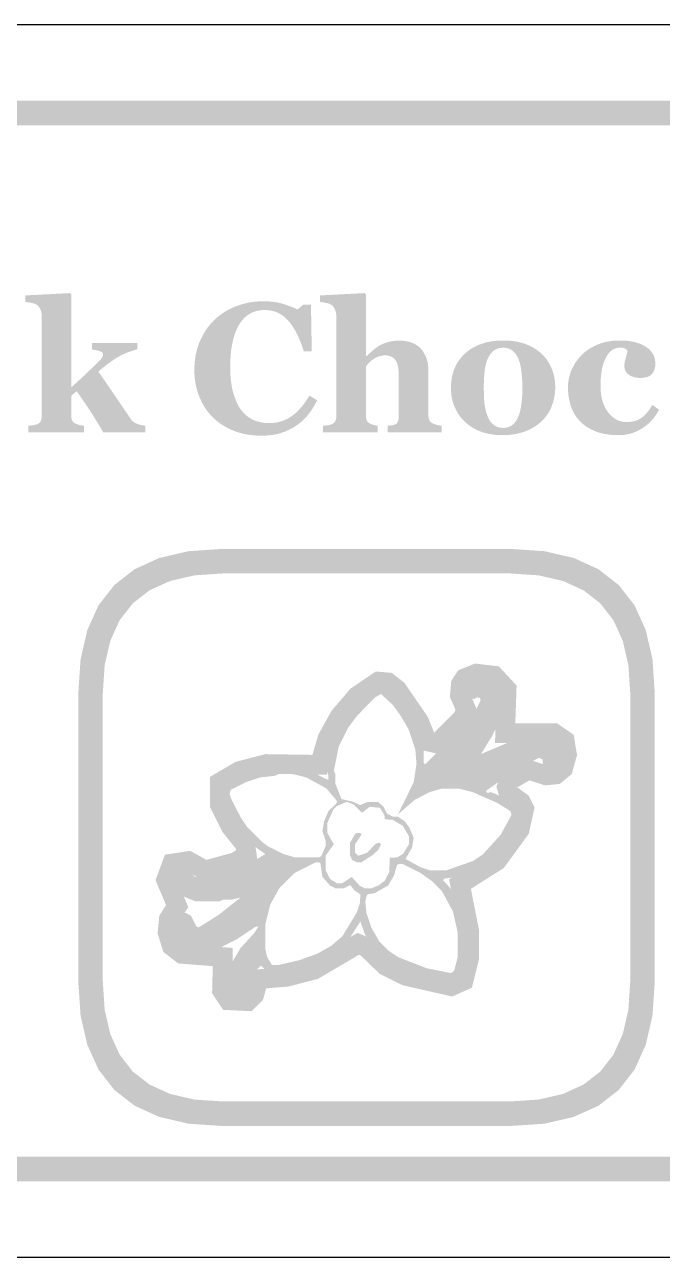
# Model space of a CAD drawing. Header units: millimetres. Extents: x 6 to 294, y 109 to 451.
# Drawn here: x 90.03 to 100.42, y 292.86 to 312.94 of the extents above; entities that cross this region are included whole.
import ezdxf

# ---------------------------------------------------------------- set-up
doc = ezdxf.new("R2010")
doc.units = ezdxf.units.MM
doc.layers.add('CUT', color=1, linetype='Continuous')
doc.layers.add('RASTER', color=7, linetype='Continuous')

msp = doc.modelspace()

# ---------------------------------------------------------------- hatches: boundary and pattern name
at = {"layer": 'RASTER'}
h = msp.add_hatch(color=7, dxfattribs=at)
h.paths.add_polyline_path([(75.2, 309.501), (75.234, 310.016), (75.338, 310.463), (75.509, 310.841), (75.75, 311.151), (76.059, 311.391), (76.438, 311.563), (76.884, 311.666), (77.4, 311.701), (134.6, 311.701), (135.116, 311.666), (135.563, 311.563), (135.941, 311.391), (136.25, 311.151), (136.491, 310.841), (136.663, 310.463), (136.766, 310.016), (136.8, 309.501), (136.8, 296.301), (136.766, 295.785), (136.663, 295.338), (136.491, 294.96), (136.25, 294.651), (135.941, 294.41), (135.563, 294.238), (135.116, 294.135), (134.6, 294.101), (77.4, 294.101), (76.884, 294.135), (76.438, 294.238), (76.059, 294.41), (75.75, 294.651), (75.509, 294.96), (75.338, 295.338), (75.234, 295.785), (75.2, 296.301)])
h.paths.add_polyline_path([(75.6, 309.501), (75.6, 296.301), (75.628, 295.879), (75.712, 295.513), (75.853, 295.204), (76.05, 294.951), (76.303, 294.754), (76.613, 294.613), (76.978, 294.529), (77.4, 294.501), (134.6, 294.501), (135.022, 294.529), (135.388, 294.613), (135.697, 294.754), (135.95, 294.951), (136.147, 295.204), (136.288, 295.513), (136.372, 295.879), (136.4, 296.301), (136.4, 309.501), (136.372, 309.923), (136.288, 310.288), (136.147, 310.598), (135.95, 310.851), (135.697, 311.048), (135.388, 311.188), (135.022, 311.273), (134.6, 311.301), (77.4, 311.301), (76.978, 311.273), (76.613, 311.188), (76.303, 311.048), (76.05, 310.851), (75.853, 310.598), (75.712, 310.288), (75.628, 309.923), (75.6, 309.501)], flags=0)
for points in [[(91.995, 306.301), (91.305, 306.301), (91.274, 306.356), (91.243, 306.409), (91.213, 306.459), (91.183, 306.508), (91.155, 306.554), (91.127, 306.599), (91.099, 306.641), (91.073, 306.681), (91.046, 306.72), (91.021, 306.758), (90.995, 306.795), (90.97, 306.831), (90.945, 306.867), (90.921, 306.902), (90.897, 306.937), (90.873, 306.97), (90.785, 306.896), (90.785, 306.576), (90.786, 306.563), (90.786, 306.551), (90.788, 306.539), (90.789, 306.528), (90.791, 306.518), (90.794, 306.508), (90.797, 306.498), (90.801, 306.49), (90.805, 306.482), (90.81, 306.474), (90.816, 306.467), (90.823, 306.46), (90.831, 306.455), (90.84, 306.449), (90.85, 306.444), (90.86, 306.44), (90.867, 306.437), (90.874, 306.434), (90.881, 306.432), (90.889, 306.429), (90.896, 306.426), (90.905, 306.424), (90.913, 306.422), (90.922, 306.419), (90.93, 306.417), (90.939, 306.415), (90.948, 306.414), (90.957, 306.412), (90.966, 306.411), (90.974, 306.41), (90.983, 306.409), (90.992, 306.408), (90.992, 306.301), (90.085, 306.301), (90.085, 306.408), (90.094, 306.408), (90.104, 306.409), (90.113, 306.41), (90.122, 306.411), (90.131, 306.412), (90.14, 306.413), (90.149, 306.415), (90.158, 306.416), (90.167, 306.417), (90.176, 306.419), (90.185, 306.42), (90.193, 306.422), (90.201, 306.424), (90.208, 306.426), (90.216, 306.428), (90.223, 306.43), (90.234, 306.434), (90.244, 306.439), (90.254, 306.444), (90.262, 306.45), (90.27, 306.457), (90.276, 306.464), (90.282, 306.471), (90.287, 306.48), (90.291, 306.488), (90.294, 306.498), (90.297, 306.508), (90.299, 306.518), (90.301, 306.53), (90.302, 306.542), (90.303, 306.554), (90.303, 306.567), (90.303, 308.201), (90.303, 308.213), (90.302, 308.225), (90.3, 308.237), (90.298, 308.25), (90.295, 308.263), (90.292, 308.275), (90.287, 308.288), (90.282, 308.301), (90.277, 308.314), (90.27, 308.325), (90.264, 308.336), (90.256, 308.347), (90.248, 308.356), (90.239, 308.365), (90.23, 308.372), (90.22, 308.379), (90.213, 308.384), (90.204, 308.388), (90.195, 308.392), (90.185, 308.396), (90.174, 308.399), (90.163, 308.402), (90.15, 308.406), (90.136, 308.409), (90.123, 308.411), (90.109, 308.414), (90.096, 308.416), (90.083, 308.418), (90.071, 308.42), (90.059, 308.421), (90.047, 308.422), (90.035, 308.423), (90.035, 308.53), (90.763, 308.568), (90.785, 308.545), (90.785, 307.033), (90.813, 307.058), (90.841, 307.083), (90.871, 307.11), (90.901, 307.138), (90.931, 307.166), (90.963, 307.196), (90.996, 307.226), (91.029, 307.257), (91.062, 307.289), (91.094, 307.318), (91.123, 307.347), (91.151, 307.374), (91.178, 307.399), (91.202, 307.424), (91.225, 307.447), (91.247, 307.468), (91.258, 307.48), (91.268, 307.492), (91.277, 307.502), (91.284, 307.512), (91.29, 307.521), (91.295, 307.529), (91.298, 307.537), (91.3, 307.544), (91.301, 307.55), (91.303, 307.555), (91.303, 307.56), (91.304, 307.564), (91.305, 307.568), (91.305, 307.571), (91.305, 307.573), (91.305, 307.575), (91.305, 307.582), (91.303, 307.588), (91.299, 307.594), (91.294, 307.599), (91.287, 307.605), (91.279, 307.61), (91.27, 307.615), (91.259, 307.619), (91.247, 307.623), (91.233, 307.628), (91.218, 307.632), (91.202, 307.636), (91.184, 307.639), (91.164, 307.643), (91.143, 307.647), (91.121, 307.65), (91.121, 307.754), (91.865, 307.754), (91.865, 307.653), (91.829, 307.643), (91.796, 307.633), (91.765, 307.623), (91.736, 307.613), (91.709, 307.604), (91.684, 307.594), (91.662, 307.585), (91.642, 307.576), (91.622, 307.567), (91.602, 307.556), (91.582, 307.546), (91.561, 307.534), (91.54, 307.522), (91.518, 307.509), (91.496, 307.495), (91.474, 307.48), (91.459, 307.47), (91.444, 307.46), (91.429, 307.45), (91.415, 307.44), (91.4, 307.429), (91.386, 307.419), (91.372, 307.408), (91.357, 307.397), (91.343, 307.386), (91.328, 307.374), (91.313, 307.362), (91.297, 307.349), (91.28, 307.335), (91.263, 307.32), (91.246, 307.305), (91.228, 307.29), (91.263, 307.238), (91.298, 307.187), (91.332, 307.138), (91.366, 307.089), (91.399, 307.042), (91.431, 306.995), (91.462, 306.949), (91.493, 306.904), (91.523, 306.86), (91.554, 306.814), (91.586, 306.768), (91.617, 306.722), (91.649, 306.675), (91.682, 306.627), (91.715, 306.578), (91.748, 306.529), (91.759, 306.513), (91.772, 306.498), (91.785, 306.484), (91.799, 306.472), (91.813, 306.461), (91.828, 306.452), (91.844, 306.444), (91.861, 306.437), (91.877, 306.431), (91.894, 306.426), (91.911, 306.422), (91.928, 306.418), (91.945, 306.415), (91.962, 306.412), (91.979, 306.409), (91.995, 306.408)], [(93.879, 306.245), (93.822, 306.246), (93.767, 306.25), (93.712, 306.256), (93.658, 306.264), (93.605, 306.274), (93.553, 306.287), (93.502, 306.302), (93.451, 306.319), (93.402, 306.339), (93.355, 306.36), (93.309, 306.384), (93.265, 306.41), (93.222, 306.438), (93.181, 306.468), (93.142, 306.5), (93.104, 306.534), (93.069, 306.569), (93.036, 306.607), (93.004, 306.646), (92.975, 306.688), (92.947, 306.731), (92.921, 306.777), (92.898, 306.825), (92.876, 306.874), (92.856, 306.926), (92.839, 306.978), (92.825, 307.032), (92.813, 307.087), (92.804, 307.144), (92.797, 307.201), (92.794, 307.26), (92.792, 307.32), (92.794, 307.38), (92.798, 307.439), (92.804, 307.497), (92.813, 307.553), (92.825, 307.608), (92.84, 307.663), (92.857, 307.716), (92.876, 307.768), (92.899, 307.818), (92.923, 307.867), (92.949, 307.914), (92.978, 307.96), (93.008, 308.004), (93.041, 308.046), (93.076, 308.086), (93.113, 308.125), (93.151, 308.16), (93.191, 308.194), (93.234, 308.226), (93.277, 308.256), (93.323, 308.283), (93.371, 308.309), (93.42, 308.332), (93.472, 308.354), (93.525, 308.373), (93.578, 308.389), (93.633, 308.403), (93.689, 308.415), (93.745, 308.424), (93.803, 308.43), (93.861, 308.434), (93.92, 308.435), (93.963, 308.434), (94.005, 308.432), (94.045, 308.429), (94.085, 308.425), (94.124, 308.419), (94.162, 308.412), (94.199, 308.403), (94.235, 308.393), (94.27, 308.383), (94.303, 308.372), (94.335, 308.36), (94.366, 308.349), (94.396, 308.337), (94.424, 308.325), (94.45, 308.312), (94.475, 308.299), (94.566, 308.379), (94.694, 308.379), (94.707, 307.621), (94.578, 307.621), (94.55, 307.705), (94.52, 307.783), (94.489, 307.855), (94.457, 307.922), (94.423, 307.982), (94.388, 308.038), (94.352, 308.087), (94.314, 308.13), (94.275, 308.168), (94.233, 308.202), (94.189, 308.229), (94.144, 308.252), (94.096, 308.27), (94.046, 308.283), (93.993, 308.29), (93.939, 308.293), (93.872, 308.289), (93.81, 308.278), (93.751, 308.259), (93.697, 308.232), (93.646, 308.198), (93.6, 308.157), (93.558, 308.107), (93.52, 308.051), (93.487, 307.987), (93.457, 307.917), (93.433, 307.841), (93.413, 307.759), (93.397, 307.671), (93.386, 307.577), (93.379, 307.477), (93.377, 307.37), (93.377, 307.309), (93.38, 307.251), (93.384, 307.195), (93.389, 307.141), (93.396, 307.089), (93.404, 307.04), (93.414, 306.992), (93.426, 306.948), (93.439, 306.905), (93.452, 306.864), (93.467, 306.826), (93.482, 306.79), (93.499, 306.755), (93.516, 306.723), (93.535, 306.693), (93.554, 306.666), (93.576, 306.639), (93.598, 306.614), (93.622, 306.59), (93.647, 306.569), (93.672, 306.55), (93.699, 306.532), (93.726, 306.516), (93.755, 306.502), (93.784, 306.49), (93.814, 306.479), (93.845, 306.471), (93.877, 306.463), (93.909, 306.458), (93.942, 306.453), (93.976, 306.451), (94.011, 306.45), (94.062, 306.452), (94.111, 306.457), (94.159, 306.466), (94.205, 306.478), (94.25, 306.494), (94.293, 306.513), (94.336, 306.535), (94.376, 306.562), (94.416, 306.591), (94.455, 306.624), (94.493, 306.661), (94.53, 306.701), (94.566, 306.745), (94.601, 306.793), (94.635, 306.844), (94.669, 306.898), (94.795, 306.822), (94.779, 306.79), (94.762, 306.76), (94.745, 306.729), (94.727, 306.7), (94.709, 306.672), (94.69, 306.644), (94.671, 306.617), (94.651, 306.592), (94.631, 306.567), (94.609, 306.542), (94.587, 306.519), (94.564, 306.497), (94.541, 306.475), (94.516, 306.455), (94.491, 306.435), (94.465, 306.417), (94.436, 306.397), (94.406, 306.378), (94.375, 306.361), (94.343, 306.345), (94.311, 306.33), (94.278, 306.315), (94.244, 306.302), (94.209, 306.291), (94.174, 306.28), (94.136, 306.271), (94.097, 306.263), (94.057, 306.256), (94.015, 306.252), (93.971, 306.248), (93.926, 306.246), (93.879, 306.245)], [(96.823, 306.301), (95.942, 306.301), (95.942, 306.408), (95.949, 306.408), (95.957, 306.409), (95.965, 306.41), (95.974, 306.411), (95.982, 306.412), (95.991, 306.413), (96.001, 306.414), (96.01, 306.415), (96.02, 306.416), (96.029, 306.418), (96.037, 306.419), (96.045, 306.421), (96.052, 306.423), (96.058, 306.425), (96.064, 306.427), (96.069, 306.43), (96.076, 306.434), (96.083, 306.439), (96.09, 306.444), (96.095, 306.449), (96.1, 306.456), (96.105, 306.462), (96.109, 306.469), (96.112, 306.477), (96.115, 306.485), (96.118, 306.494), (96.12, 306.504), (96.122, 306.515), (96.123, 306.526), (96.124, 306.539), (96.125, 306.553), (96.125, 306.567), (96.125, 307.253), (96.124, 307.289), (96.121, 307.324), (96.117, 307.355), (96.111, 307.385), (96.103, 307.412), (96.093, 307.436), (96.082, 307.459), (96.068, 307.479), (96.054, 307.496), (96.037, 307.511), (96.019, 307.524), (96, 307.535), (95.979, 307.543), (95.957, 307.549), (95.933, 307.552), (95.908, 307.553), (95.893, 307.553), (95.879, 307.552), (95.865, 307.551), (95.851, 307.549), (95.838, 307.546), (95.825, 307.543), (95.812, 307.54), (95.799, 307.536), (95.786, 307.531), (95.774, 307.526), (95.761, 307.52), (95.749, 307.514), (95.737, 307.507), (95.724, 307.5), (95.712, 307.493), (95.7, 307.484), (95.69, 307.477), (95.68, 307.47), (95.67, 307.462), (95.662, 307.455), (95.653, 307.447), (95.646, 307.44), (95.639, 307.432), (95.632, 307.424), (95.626, 307.417), (95.62, 307.409), (95.614, 307.402), (95.608, 307.395), (95.603, 307.389), (95.598, 307.382), (95.593, 307.376), (95.589, 307.37), (95.589, 306.584), (95.589, 306.57), (95.589, 306.558), (95.59, 306.546), (95.592, 306.535), (95.594, 306.525), (95.596, 306.515), (95.599, 306.506), (95.602, 306.498), (95.605, 306.49), (95.61, 306.483), (95.615, 306.476), (95.621, 306.469), (95.627, 306.463), (95.635, 306.457), (95.643, 306.451), (95.652, 306.446), (95.657, 306.443), (95.663, 306.439), (95.67, 306.436), (95.677, 306.433), (95.685, 306.43), (95.692, 306.428), (95.701, 306.425), (95.709, 306.422), (95.718, 306.42), (95.727, 306.418), (95.736, 306.416), (95.745, 306.414), (95.753, 306.412), (95.762, 306.41), (95.771, 306.409), (95.779, 306.408), (95.779, 306.301), (94.888, 306.301), (94.888, 306.408), (94.898, 306.408), (94.907, 306.409), (94.917, 306.41), (94.926, 306.411), (94.935, 306.412), (94.944, 306.413), (94.953, 306.414), (94.962, 306.415), (94.971, 306.416), (94.98, 306.418), (94.988, 306.419), (94.996, 306.421), (95.004, 306.423), (95.012, 306.425), (95.019, 306.427), (95.026, 306.43), (95.037, 306.434), (95.048, 306.439), (95.057, 306.445), (95.065, 306.451), (95.073, 306.458), (95.08, 306.465), (95.085, 306.472), (95.09, 306.48), (95.094, 306.489), (95.097, 306.498), (95.1, 306.508), (95.102, 306.519), (95.104, 306.53), (95.106, 306.542), (95.106, 306.554), (95.107, 306.567), (95.107, 308.201), (95.106, 308.213), (95.105, 308.225), (95.104, 308.237), (95.101, 308.249), (95.098, 308.262), (95.094, 308.274), (95.09, 308.287), (95.085, 308.3), (95.079, 308.313), (95.073, 308.325), (95.066, 308.336), (95.058, 308.346), (95.05, 308.356), (95.042, 308.365), (95.033, 308.372), (95.023, 308.379), (95.015, 308.384), (95.007, 308.388), (94.998, 308.393), (94.987, 308.396), (94.976, 308.4), (94.964, 308.403), (94.952, 308.407), (94.938, 308.409), (94.924, 308.412), (94.911, 308.414), (94.898, 308.417), (94.885, 308.418), (94.873, 308.42), (94.861, 308.421), (94.85, 308.422), (94.839, 308.423), (94.839, 308.53), (95.567, 308.568), (95.589, 308.545), (95.589, 307.537), (95.594, 307.537), (95.608, 307.549), (95.622, 307.561), (95.635, 307.573), (95.647, 307.585), (95.66, 307.596), (95.672, 307.606), (95.683, 307.617), (95.695, 307.627), (95.706, 307.637), (95.718, 307.647), (95.731, 307.658), (95.744, 307.668), (95.758, 307.678), (95.773, 307.688), (95.788, 307.698), (95.804, 307.709), (95.818, 307.717), (95.833, 307.725), (95.849, 307.733), (95.866, 307.741), (95.885, 307.748), (95.904, 307.755), (95.924, 307.762), (95.945, 307.769), (95.967, 307.774), (95.99, 307.779), (96.013, 307.784), (96.036, 307.787), (96.06, 307.79), (96.084, 307.792), (96.108, 307.793), (96.134, 307.793), (96.191, 307.791), (96.245, 307.785), (96.295, 307.774), (96.341, 307.759), (96.384, 307.74), (96.423, 307.717), (96.459, 307.689), (96.49, 307.657), (96.518, 307.622), (96.542, 307.584), (96.563, 307.543), (96.58, 307.499), (96.593, 307.453), (96.602, 307.404), (96.608, 307.353), (96.61, 307.298), (96.61, 306.581), (96.61, 306.567), (96.611, 306.555), (96.612, 306.543), (96.614, 306.532), (96.616, 306.521), (96.619, 306.512), (96.622, 306.503), (96.626, 306.494), (96.63, 306.486), (96.636, 306.479), (96.642, 306.472), (96.649, 306.465), (96.657, 306.459), (96.666, 306.453), (96.675, 306.448), (96.686, 306.443), (96.692, 306.44), (96.699, 306.437), (96.706, 306.435), (96.714, 306.432), (96.721, 306.429), (96.729, 306.427), (96.736, 306.425), (96.744, 306.422), (96.753, 306.42), (96.761, 306.418), (96.771, 306.416), (96.78, 306.414), (96.79, 306.413), (96.801, 306.411), (96.812, 306.409), (96.823, 306.408)], [(99.702, 306.254), (99.652, 306.255), (99.603, 306.258), (99.556, 306.262), (99.51, 306.269), (99.466, 306.277), (99.423, 306.287), (99.382, 306.299), (99.342, 306.313), (99.304, 306.329), (99.268, 306.346), (99.233, 306.364), (99.2, 306.383), (99.169, 306.404), (99.139, 306.427), (99.111, 306.45), (99.085, 306.475), (99.061, 306.502), (99.038, 306.529), (99.017, 306.558), (98.997, 306.589), (98.979, 306.62), (98.962, 306.653), (98.948, 306.686), (98.934, 306.721), (98.923, 306.757), (98.913, 306.794), (98.904, 306.831), (98.897, 306.87), (98.892, 306.909), (98.888, 306.948), (98.885, 306.989), (98.885, 307.03), (98.885, 307.068), (98.888, 307.106), (98.893, 307.142), (98.9, 307.179), (98.908, 307.215), (98.919, 307.251), (98.931, 307.286), (98.945, 307.32), (98.961, 307.354), (98.978, 307.387), (98.997, 307.419), (99.017, 307.45), (99.038, 307.479), (99.061, 307.508), (99.085, 307.535), (99.11, 307.562), (99.138, 307.588), (99.167, 307.613), (99.198, 307.636), (99.23, 307.658), (99.264, 307.679), (99.3, 307.698), (99.337, 307.716), (99.376, 307.733), (99.416, 307.748), (99.458, 307.761), (99.5, 307.772), (99.543, 307.78), (99.588, 307.787), (99.633, 307.792), (99.679, 307.795), (99.727, 307.796), (99.792, 307.795), (99.855, 307.79), (99.913, 307.782), (99.968, 307.771), (100.02, 307.757), (100.068, 307.739), (100.112, 307.718), (100.153, 307.695), (100.19, 307.668), (100.222, 307.639), (100.249, 307.608), (100.271, 307.575), (100.288, 307.54), (100.3, 307.502), (100.307, 307.462), (100.31, 307.42), (100.309, 307.394), (100.306, 307.37), (100.302, 307.347), (100.296, 307.325), (100.288, 307.304), (100.279, 307.285), (100.267, 307.267), (100.254, 307.25), (100.239, 307.235), (100.221, 307.222), (100.201, 307.211), (100.178, 307.202), (100.153, 307.195), (100.125, 307.19), (100.095, 307.187), (100.062, 307.186), (100.035, 307.186), (100.01, 307.189), (99.985, 307.193), (99.961, 307.199), (99.939, 307.206), (99.918, 307.215), (99.897, 307.226), (99.878, 307.238), (99.861, 307.252), (99.846, 307.267), (99.833, 307.282), (99.823, 307.299), (99.815, 307.317), (99.809, 307.336), (99.806, 307.355), (99.804, 307.376), (99.805, 307.394), (99.806, 307.412), (99.808, 307.43), (99.81, 307.447), (99.814, 307.465), (99.818, 307.483), (99.822, 307.5), (99.828, 307.518), (99.833, 307.535), (99.838, 307.551), (99.843, 307.566), (99.847, 307.58), (99.85, 307.593), (99.852, 307.605), (99.854, 307.615), (99.856, 307.625), (99.852, 307.631), (99.847, 307.637), (99.842, 307.643), (99.837, 307.648), (99.832, 307.653), (99.827, 307.658), (99.821, 307.662), (99.815, 307.665), (99.808, 307.669), (99.801, 307.671), (99.792, 307.674), (99.783, 307.676), (99.773, 307.677), (99.762, 307.678), (99.75, 307.679), (99.737, 307.679), (99.721, 307.679), (99.705, 307.677), (99.689, 307.675), (99.674, 307.672), (99.659, 307.667), (99.645, 307.662), (99.631, 307.656), (99.617, 307.648), (99.604, 307.64), (99.59, 307.63), (99.577, 307.619), (99.565, 307.606), (99.552, 307.592), (99.54, 307.576), (99.528, 307.559), (99.516, 307.54), (99.505, 307.521), (99.494, 307.5), (99.484, 307.478), (99.475, 307.454), (99.466, 307.429), (99.458, 307.402), (99.45, 307.374), (99.443, 307.344), (99.437, 307.312), (99.432, 307.279), (99.427, 307.244), (99.423, 307.208), (99.42, 307.17), (99.418, 307.131), (99.417, 307.09), (99.416, 307.048), (99.418, 306.984), (99.424, 306.924), (99.433, 306.867), (99.447, 306.812), (99.464, 306.761), (99.485, 306.714), (99.51, 306.669), (99.539, 306.627), (99.57, 306.59), (99.603, 306.558), (99.637, 306.53), (99.673, 306.508), (99.71, 306.49), (99.749, 306.478), (99.789, 306.47), (99.831, 306.468), (99.87, 306.469), (99.908, 306.472), (99.943, 306.478), (99.977, 306.486), (100.008, 306.496), (100.037, 306.509), (100.064, 306.523), (100.089, 306.54), (100.113, 306.559), (100.136, 306.58), (100.158, 306.603), (100.18, 306.628), (100.201, 306.655), (100.221, 306.683), (100.241, 306.714), (100.26, 306.746), (100.37, 306.67), (100.358, 306.648), (100.346, 306.626), (100.333, 306.605), (100.32, 306.584), (100.306, 306.564), (100.292, 306.545), (100.277, 306.525), (100.261, 306.507), (100.245, 306.488), (100.228, 306.471), (100.211, 306.453), (100.192, 306.437), (100.173, 306.421), (100.153, 306.405), (100.132, 306.39), (100.111, 306.376), (100.087, 306.361), (100.064, 306.347), (100.041, 306.335), (100.018, 306.323), (99.994, 306.312), (99.971, 306.302), (99.947, 306.293), (99.923, 306.285), (99.899, 306.277), (99.874, 306.271), (99.847, 306.266), (99.82, 306.262), (99.792, 306.258), (99.763, 306.256), (99.733, 306.254), (99.702, 306.254)]]:
    msp.add_hatch(color=7, dxfattribs=at).paths.add_polyline_path(points)
h = msp.add_hatch(color=7, dxfattribs=at)
h.paths.add_polyline_path([(98.454, 307.581), (98.48, 307.555), (98.505, 307.528), (98.528, 307.5), (98.549, 307.47), (98.569, 307.439), (98.588, 307.407), (98.604, 307.374), (98.619, 307.339), (98.633, 307.304), (98.644, 307.268), (98.654, 307.231), (98.662, 307.193), (98.668, 307.154), (98.673, 307.115), (98.676, 307.075), (98.677, 307.035), (98.676, 306.994), (98.673, 306.955), (98.669, 306.915), (98.662, 306.877), (98.654, 306.839), (98.645, 306.801), (98.633, 306.764), (98.62, 306.728), (98.605, 306.692), (98.589, 306.658), (98.571, 306.625), (98.551, 306.594), (98.529, 306.564), (98.506, 306.535), (98.482, 306.507), (98.455, 306.481), (98.426, 306.454), (98.395, 306.429), (98.362, 306.406), (98.328, 306.384), (98.293, 306.364), (98.257, 306.345), (98.219, 306.328), (98.179, 306.313), (98.138, 306.299), (98.096, 306.287), (98.052, 306.277), (98.007, 306.269), (97.961, 306.262), (97.913, 306.258), (97.863, 306.255), (97.812, 306.254), (97.768, 306.255), (97.725, 306.257), (97.682, 306.261), (97.641, 306.267), (97.6, 306.274), (97.56, 306.283), (97.521, 306.293), (97.483, 306.305), (97.446, 306.319), (97.41, 306.334), (97.376, 306.351), (97.342, 306.369), (97.309, 306.389), (97.278, 306.411), (97.247, 306.434), (97.218, 306.459), (97.19, 306.484), (97.165, 306.511), (97.141, 306.539), (97.118, 306.569), (97.097, 306.6), (97.077, 306.632), (97.059, 306.666), (97.042, 306.701), (97.027, 306.738), (97.014, 306.776), (97.002, 306.814), (96.993, 306.854), (96.986, 306.895), (96.981, 306.937), (96.978, 306.98), (96.977, 307.024), (96.978, 307.068), (96.981, 307.11), (96.985, 307.151), (96.991, 307.191), (96.999, 307.229), (97.009, 307.266), (97.02, 307.302), (97.034, 307.337), (97.049, 307.371), (97.065, 307.404), (97.084, 307.436), (97.104, 307.467), (97.126, 307.497), (97.15, 307.526), (97.176, 307.554), (97.203, 307.581), (97.231, 307.606), (97.26, 307.629), (97.291, 307.651), (97.324, 307.672), (97.358, 307.691), (97.394, 307.709), (97.431, 307.725), (97.47, 307.74), (97.511, 307.753), (97.552, 307.765), (97.595, 307.774), (97.638, 307.782), (97.683, 307.788), (97.73, 307.793), (97.777, 307.796), (97.825, 307.796), (97.876, 307.796), (97.925, 307.793), (97.972, 307.788), (98.018, 307.782), (98.063, 307.774), (98.105, 307.765), (98.147, 307.753), (98.187, 307.74), (98.225, 307.725), (98.262, 307.709), (98.297, 307.691), (98.331, 307.672), (98.364, 307.651), (98.395, 307.629), (98.425, 307.606), (98.454, 307.581)])
h.paths.add_polyline_path([(98.079, 306.566), (98.087, 306.587), (98.094, 306.609), (98.101, 306.632), (98.107, 306.657), (98.113, 306.682), (98.118, 306.709), (98.122, 306.736), (98.126, 306.765), (98.13, 306.795), (98.133, 306.826), (98.136, 306.858), (98.138, 306.892), (98.14, 306.927), (98.141, 306.962), (98.142, 306.999), (98.142, 307.038), (98.142, 307.064), (98.141, 307.091), (98.14, 307.119), (98.138, 307.147), (98.136, 307.177), (98.134, 307.208), (98.131, 307.239), (98.127, 307.272), (98.123, 307.304), (98.119, 307.334), (98.114, 307.363), (98.109, 307.39), (98.103, 307.415), (98.097, 307.438), (98.09, 307.46), (98.083, 307.48), (98.074, 307.502), (98.064, 307.524), (98.053, 307.544), (98.041, 307.562), (98.029, 307.58), (98.015, 307.596), (98.001, 307.611), (97.986, 307.625), (97.97, 307.637), (97.953, 307.648), (97.935, 307.657), (97.915, 307.665), (97.895, 307.67), (97.874, 307.674), (97.852, 307.677), (97.828, 307.678), (97.803, 307.677), (97.779, 307.674), (97.756, 307.67), (97.735, 307.663), (97.715, 307.655), (97.696, 307.646), (97.678, 307.634), (97.662, 307.621), (97.647, 307.606), (97.633, 307.59), (97.619, 307.573), (97.607, 307.555), (97.595, 307.536), (97.585, 307.516), (97.575, 307.495), (97.566, 307.473), (97.559, 307.451), (97.552, 307.429), (97.546, 307.406), (97.54, 307.382), (97.535, 307.357), (97.531, 307.331), (97.527, 307.305), (97.524, 307.277), (97.521, 307.249), (97.519, 307.22), (97.517, 307.192), (97.515, 307.163), (97.514, 307.133), (97.513, 307.104), (97.512, 307.074), (97.512, 307.043), (97.512, 307.004), (97.513, 306.967), (97.513, 306.931), (97.515, 306.898), (97.516, 306.865), (97.518, 306.835), (97.52, 306.806), (97.522, 306.779), (97.525, 306.753), (97.529, 306.727), (97.534, 306.7), (97.54, 306.674), (97.546, 306.648), (97.554, 306.622), (97.563, 306.595), (97.572, 306.569), (97.581, 306.547), (97.591, 306.526), (97.601, 306.506), (97.613, 306.488), (97.626, 306.47), (97.639, 306.454), (97.653, 306.439), (97.669, 306.425), (97.685, 306.413), (97.702, 306.402), (97.721, 306.393), (97.74, 306.386), (97.761, 306.38), (97.782, 306.376), (97.805, 306.373), (97.828, 306.373), (97.85, 306.373), (97.871, 306.376), (97.891, 306.379), (97.91, 306.385), (97.929, 306.392), (97.946, 306.4), (97.963, 306.41), (97.979, 306.422), (97.995, 306.435), (98.009, 306.449), (98.023, 306.465), (98.036, 306.482), (98.048, 306.501), (98.059, 306.521), (98.069, 306.543), (98.079, 306.566)], flags=0)
h = msp.add_hatch(color=7, dxfattribs=at)
h.paths.add_polyline_path([(90.9, 302.051), (90.937, 302.602), (91.047, 303.079), (91.23, 303.483), (91.488, 303.813), (91.818, 304.07), (92.222, 304.254), (92.699, 304.364), (93.25, 304.401), (97.95, 304.401), (98.501, 304.364), (98.978, 304.254), (99.382, 304.07), (99.712, 303.813), (99.97, 303.483), (100.153, 303.079), (100.263, 302.602), (100.3, 302.051), (100.3, 297.351), (100.263, 296.8), (100.153, 296.323), (99.97, 295.919), (99.713, 295.588), (99.382, 295.331), (98.978, 295.148), (98.501, 295.038), (97.95, 295.001), (93.25, 295.001), (92.699, 295.038), (92.222, 295.148), (91.818, 295.331), (91.488, 295.588), (91.23, 295.919), (91.047, 296.323), (90.937, 296.8), (90.9, 297.351)])
h.paths.add_polyline_path([(91.3, 302.051), (91.3, 297.351), (91.33, 296.894), (91.422, 296.498), (91.574, 296.163), (91.788, 295.888), (92.062, 295.675), (92.397, 295.523), (92.793, 295.431), (93.25, 295.401), (97.95, 295.401), (98.407, 295.431), (98.803, 295.523), (99.138, 295.675), (99.413, 295.888), (99.626, 296.163), (99.778, 296.498), (99.87, 296.894), (99.9, 297.351), (99.9, 302.051), (99.87, 302.508), (99.778, 302.904), (99.626, 303.239), (99.413, 303.513), (99.138, 303.727), (98.803, 303.879), (98.407, 303.97), (97.95, 304.001), (93.25, 304.001), (92.793, 303.97), (92.397, 303.879), (92.062, 303.727), (91.788, 303.513), (91.574, 303.239), (91.422, 302.904), (91.33, 302.508), (91.3, 302.051)], flags=0)
h = msp.add_hatch(color=7, dxfattribs=at)
h.paths.add_polyline_path([(97.368, 302.534), (97.757, 302.488), (98.047, 302.176), (98.026, 301.56), (98.708, 301.56), (98.978, 301.373), (99.032, 301.043), (98.945, 300.732), (98.751, 300.573), (98.511, 300.549), (98.257, 300.631), (98.061, 300.518), (98.057, 300.508), (98.054, 300.518), (98.244, 300.383), (98.34, 300.191), (98.246, 299.762), (97.839, 299.203), (97.302, 298.865), (97.433, 298.197), (97.433, 297.71), (97.319, 297.254), (96.997, 297.11), (96.19, 297.293), (95.814, 297.48), (95.506, 297.777), (95.477, 297.79), (94.807, 297.397), (94.328, 297.273), (93.962, 297.242), (93.913, 297.057), (93.726, 296.87), (93.261, 296.893), (93.082, 297.162), (93.093, 297.605), (92.53, 297.648), (92.287, 297.836), (92.193, 298.138), (92.221, 298.427), (92.332, 298.598), (92.16, 299.004), (92.312, 299.42), (92.723, 299.483), (92.988, 299.336), (93.404, 299.448), (93.475, 299.494), (93.471, 299.516), (93.252, 299.79), (93.049, 300.193), (93.049, 300.689), (93.466, 300.933), (93.953, 301.058), (94.717, 301.046), (94.815, 301.377), (95.031, 301.766), (95.337, 302.124), (95.75, 302.404), (96.011, 302.382), (96.216, 302.221), (96.599, 301.667), (96.703, 301.405), (96.699, 301.405), (97.036, 301.738), (97.05, 301.785), (96.959, 301.99), (96.982, 302.252), (97.095, 302.423)])
h.paths.add_polyline_path([(97.412, 302.207), (97.307, 302.164), (97.293, 302.143), (97.285, 302.044), (97.39, 301.807), (97.319, 301.568), (96.8, 301.055), (96.467, 301.13), (96.315, 301.516), (95.98, 301.999), (95.888, 302.071), (95.836, 302.076), (95.552, 301.883), (95.295, 301.582), (95.112, 301.253), (94.955, 300.723), (93.991, 300.738), (93.589, 300.634), (93.369, 300.506), (93.369, 300.269), (93.522, 299.964), (93.776, 299.648), (93.82, 299.335), (93.535, 299.152), (92.946, 298.993), (92.663, 299.15), (92.548, 299.132), (92.504, 299.012), (92.693, 298.567), (92.532, 298.318), (92.518, 298.171), (92.563, 298.027), (92.65, 297.96), (93.42, 297.901), (93.405, 297.255), (93.438, 297.205), (93.601, 297.196), (93.626, 297.222), (93.71, 297.542), (94.274, 297.59), (94.684, 297.695), (95.454, 298.147), (95.686, 298.048), (96, 297.745), (96.298, 297.597), (96.964, 297.445), (97.046, 297.482), (97.113, 297.749), (97.113, 298.166), (96.946, 299.018), (97.616, 299.441), (97.948, 299.896), (98.003, 300.148), (97.993, 300.169), (97.779, 300.321), (97.717, 300.528), (97.809, 300.741), (98.219, 300.979), (98.545, 300.874), (98.623, 300.882), (98.664, 300.915), (98.704, 301.061), (98.684, 301.188), (98.608, 301.24), (97.695, 301.24), (97.722, 302.055), (97.603, 302.184), (97.412, 302.207)], flags=0)
h = msp.add_hatch(color=7, dxfattribs=at)
h.paths.add_polyline_path([(97.414, 302.293), (97.566, 302.301), (97.653, 302.256), (97.76, 302.176), (97.831, 302.036), (97.831, 301.796), (97.805, 301.69), (97.653, 301.363), (97.467, 301.06), (98.017, 301.291), (98.363, 301.371), (98.576, 301.344), (98.716, 301.273), (98.77, 301.219), (98.815, 301.105), (98.754, 300.9), (98.663, 300.805), (98.629, 300.786), (98.488, 300.805), (98.469, 300.972), (98.416, 300.999), (98.063, 300.821), (97.547, 300.459), (97.573, 300.422), (97.619, 300.441), (97.698, 300.414), (97.946, 300.289), (98.079, 300.183), (98.097, 300.068), (98.044, 299.936), (97.946, 299.742), (97.813, 299.555), (97.547, 299.29), (97.3, 299.138), (97.087, 299.058), (96.874, 299.032), (96.848, 299.005), (96.962, 298.88), (97.087, 298.633), (97.193, 298.208), (97.193, 297.703), (97.095, 297.402), (97.007, 297.357), (96.795, 297.384), (96.236, 297.543), (95.989, 297.668), (95.67, 297.961), (95.572, 298.128), (95.5, 298.333), (95.261, 297.961), (94.995, 297.775), (94.695, 297.623), (94.163, 297.49), (94.004, 297.49), (93.879, 297.615), (93.756, 297.498), (93.685, 297.384), (93.711, 297.277), (93.693, 297.163), (93.552, 297.065), (93.411, 297.11), (93.313, 297.251), (93.313, 297.437), (93.366, 297.596), (93.544, 297.897), (93.772, 298.147), (93.836, 298.253), (93.783, 298.242), (93.48, 298.04), (93.233, 297.915), (92.967, 297.836), (92.728, 297.836), (92.56, 297.907), (92.454, 298.04), (92.409, 298.181), (92.454, 298.349), (92.497, 298.412), (92.568, 298.447), (92.648, 298.474), (92.736, 298.428), (92.826, 298.253), (92.861, 298.234), (93.188, 298.439), (93.544, 298.721), (93.392, 298.686), (93.259, 298.686), (93.206, 298.66), (92.808, 298.66), (92.507, 298.785), (92.409, 298.952), (92.409, 299.085), (92.454, 299.173), (92.534, 299.252), (92.621, 299.271), (92.709, 299.226), (92.773, 299.077), (92.808, 299.058), (92.94, 299.058), (93.339, 299.165), (93.818, 299.351), (93.95, 299.431), (93.81, 299.529), (93.597, 299.742), (93.464, 299.928), (93.366, 300.095), (93.259, 300.361), (93.278, 300.528), (93.411, 300.635), (93.578, 300.706), (93.818, 300.786), (94.083, 300.839), (94.456, 300.839), (94.721, 300.76), (94.979, 300.635), (94.961, 300.999), (95.04, 301.265), (95.165, 301.512), (95.272, 301.671), (95.564, 301.99), (95.838, 302.168), (95.952, 302.123), (96.058, 302.017), (96.324, 301.645), (96.502, 301.238), (96.529, 301.132), (96.529, 300.919), (96.555, 300.893), (97.175, 301.496), (97.387, 301.788), (97.459, 301.929), (97.451, 301.974), (97.406, 301.982), (97.353, 301.956), (97.239, 301.974), (97.193, 302.036), (97.193, 302.115), (97.265, 302.23)])
h.paths.add_polyline_path([(95.838, 302.036), (95.75, 301.99), (95.458, 301.698), (95.298, 301.485), (95.147, 301.185), (95.067, 300.786), (95.093, 300.733), (95.093, 300.574), (95.192, 300.326), (95.386, 300.281), (95.492, 300.228), (95.625, 300.281), (95.785, 300.281), (95.872, 300.209), (95.936, 300.087), (96.024, 300.042), (96.104, 300.042), (96.218, 299.97), (96.298, 299.864), (96.369, 299.696), (96.343, 299.537), (96.236, 299.351), (96.476, 299.218), (96.635, 299.165), (96.901, 299.165), (97.334, 299.316), (97.494, 299.423), (97.786, 299.742), (97.964, 300.068), (97.946, 300.13), (97.733, 300.263), (97.326, 300.441), (97.114, 300.494), (96.821, 300.494), (96.635, 300.441), (96.388, 300.316), (96.112, 300.076), (96.369, 300.6), (96.415, 300.9), (96.396, 301.132), (96.29, 301.451), (96.165, 301.671), (96.032, 301.857)], flags=0)
h.paths.add_polyline_path([(94.163, 300.733), (94.11, 300.706), (93.871, 300.68), (93.632, 300.6), (93.384, 300.475), (93.366, 300.414), (93.392, 300.334), (93.544, 300.034), (93.65, 299.874), (93.889, 299.635), (93.996, 299.555), (94.243, 299.431), (94.429, 299.377), (94.828, 299.377), (94.862, 299.396), (94.934, 299.563), (94.934, 299.643), (94.881, 299.803), (94.907, 299.962), (94.979, 300.13), (95.101, 300.247), (95.12, 300.281), (95.101, 300.316), (94.942, 300.502), (94.615, 300.68), (94.402, 300.733)], flags=0)
h.paths.add_polyline_path([(95.28, 300.281), (95.112, 300.209), (95.059, 300.156), (94.961, 299.936), (94.961, 299.776), (95.067, 299.59), (94.934, 299.404), (94.934, 299.165), (95.006, 299.024), (95.12, 298.952), (95.2, 298.952), (95.359, 299.058), (95.484, 298.918), (95.572, 298.872), (95.678, 298.872), (95.793, 298.918), (95.899, 298.997), (95.971, 299.138), (95.979, 299.369), (96.104, 299.377), (96.202, 299.439), (96.29, 299.59), (96.29, 299.723), (96.191, 299.89), (96.024, 299.989), (95.899, 299.997), (95.891, 300.068), (95.819, 300.183), (95.652, 300.201), (95.527, 300.103), (95.394, 300.236)], flags=0)
h.paths.add_polyline_path([(95.42, 299.768), (95.492, 299.776), (95.519, 299.75), (95.412, 299.59), (95.412, 299.457), (95.466, 299.404), (95.606, 299.449), (95.75, 299.598), (95.811, 299.617), (95.838, 299.59), (95.793, 299.502), (95.713, 299.423), (95.519, 299.298), (95.439, 299.298), (95.367, 299.332), (95.333, 299.404), (95.333, 299.617)], flags=0)
h.paths.add_polyline_path([(94.775, 299.298), (94.421, 299.12), (94.182, 298.88), (94.03, 298.607), (93.95, 298.288), (93.95, 297.889), (93.977, 297.756), (94.057, 297.623), (94.163, 297.623), (94.509, 297.703), (94.801, 297.809), (95.022, 297.934), (95.208, 298.094), (95.439, 298.474), (95.492, 298.633), (95.5, 298.774), (95.404, 298.838), (95.333, 298.926), (95.226, 298.872), (95.093, 298.872), (95.006, 298.918), (94.881, 299.058), (94.846, 299.29)], flags=0)
h.paths.add_polyline_path([(96.13, 299.271), (96.096, 299.252), (96.05, 299.085), (95.952, 298.918), (95.731, 298.793), (95.617, 298.774), (95.599, 298.739), (95.58, 298.652), (95.599, 298.474), (95.678, 298.234), (95.803, 298.014), (95.963, 297.854), (96.122, 297.748), (96.582, 297.57), (96.981, 297.49), (97.034, 297.543), (97.087, 297.756), (97.087, 298.155), (97.007, 298.5), (96.829, 298.827), (96.67, 298.987), (96.484, 299.12), (96.183, 299.271)], flags=0)

# ---------------------------------------------------------------- linework, layer by layer
at = {"layer": 'CUT'}
for points in [[(76.999, 312.941), (135.001, 312.941)], [(135.001, 292.861), (76.999, 292.861)]]:
    msp.add_lwpolyline(points, dxfattribs=at)

doc.saveas('drawing.dxf')
